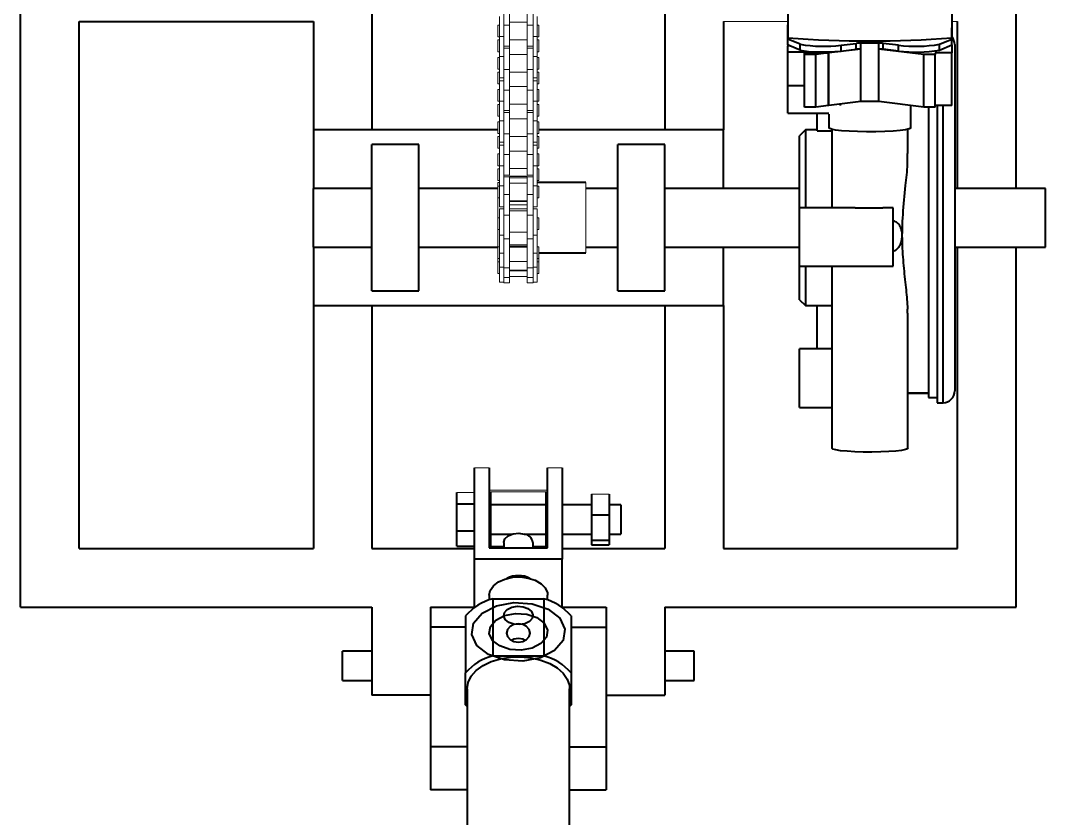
# Model space of a CAD drawing. Header units: millimetres. Extents: x 1065 to 3947, y -2666 to -625.
# Drawn here: x 1314.3 to 1473.1, y -2446.2 to -2322.5 of the extents above; entities that cross this region are included whole.
import ezdxf

# ---------------------------------------------------------------- set-up
doc = ezdxf.new("R2010")
doc.units = ezdxf.units.MM

msp = doc.modelspace()

# ---------------------------------------------------------------- linework, layer by layer
at = {"color": 7, "linetype": 'Continuous', "lineweight": 40}
for p, q in [((1368.7619, -2229.9216), (1368.7619, -2339.4621)), ((1414.1369, -2229.9216), (1414.1369, -2339.4621)), ((1314.3119, -2413.4186), (1314.3119, -2248.0716)), ((1468.5869, -2348.523), (1468.5869, -2248.0716)), ((1433.1944, -2313.2024), (1433.1944, -2325.1837)), ((1458.6044, -2313.2024), (1458.6044, -2325.1837)), ((1323.3869, -2404.3436), (1323.3869, -2322.6685)), ((1323.3869, -2322.6685), (1359.6869, -2322.6685)), ((1359.6869, -2322.6685), (1359.6869, -2339.4621)), ((1423.2119, -2322.6685), (1423.2119, -2339.4621)), ((1433.1944, -2323.686), (1433.1944, -2323.1844)), ((1458.6044, -2322.7373), (1458.6044, -2323.686)), ((1459.5119, -2348.523), (1459.5119, -2322.6685)), ((1433.1931, -2325.3949), (1433.1944, -2323.641)), ((1458.6057, -2325.3949), (1458.6044, -2323.641)), ((1435.103, -2326.1956), (1433.1931, -2325.3949)), ((1433.1931, -2326.298), (1433.1931, -2325.3949)), ((1433.5114, -2326.4314), (1433.1931, -2326.298)), ((1433.1944, -2326.2984), (1433.1944, -2326.4314)), ((1433.5114, -2326.4314), (1433.1944, -2326.4314)), ((1433.1944, -2327.366), (1433.1944, -2326.4314)), ((1435.103, -2327.0986), (1433.5114, -2326.4314)), ((1435.103, -2327.0986), (1435.103, -2326.1956)), ((1441.4435, -2326.3428), (1443.8121, -2326.0573)), ((1441.4435, -2327.2459), (1441.4435, -2326.3428)), ((1443.8121, -2326.9604), (1443.8121, -2326.0573)), ((1447.2856, -2326.0245), (1444.5132, -2326.0245)), ((1444.5132, -2326.9275), (1444.5132, -2326.0245)), ((1447.2856, -2326.9275), (1447.2856, -2326.0245)), ((1450.3553, -2326.3428), (1447.9867, -2326.0573)), ((1447.9867, -2326.9604), (1447.9867, -2326.0573)), ((1450.3553, -2327.2459), (1450.3553, -2326.3428)), ((1456.6959, -2326.1956), (1458.6057, -2325.3949)), ((1456.6959, -2327.0986), (1456.6959, -2326.1956)), ((1456.6959, -2327.0986), (1458.6044, -2326.2984)), ((1458.6044, -2326.2984), (1458.6057, -2326.298)), ((1458.6044, -2326.2984), (1458.6044, -2327.5444)), ((1458.6057, -2326.298), (1458.6057, -2325.3949)), ((1459.0582, -2326.2389), (1459.0582, -2379.9103)), ((1433.1944, -2327.366), (1437.7393, -2327.366)), ((1433.1944, -2332.6091), (1433.1944, -2327.366)), ((1435.7704, -2327.7888), (1435.7704, -2327.5444)), ((1435.7704, -2327.5444), (1439.5059, -2327.5444)), ((1437.5228, -2327.7888), (1435.7704, -2327.7888)), ((1435.7704, -2335.9161), (1435.7704, -2327.7888)), ((1439.5059, -2327.5444), (1437.5228, -2327.7888)), ((1437.5228, -2335.9161), (1437.5228, -2327.7888)), ((1439.5059, -2335.6717), (1439.5059, -2327.5444)), ((1439.5469, -2327.366), (1439.5394, -2327.366)), ((1444.5132, -2326.9275), (1439.5469, -2327.5394)), ((1439.5469, -2327.5394), (1439.5469, -2327.366)), ((1439.5469, -2335.6667), (1439.5469, -2327.5394)), ((1441.4435, -2327.2459), (1443.8121, -2326.9604)), ((1444.5132, -2335.0548), (1444.5132, -2326.9275)), ((1454.276, -2327.7888), (1447.2856, -2326.9275)), ((1447.2856, -2335.0548), (1447.2856, -2326.9275)), ((1450.3553, -2327.2459), (1447.9867, -2326.9604)), ((1456.0284, -2327.7888), (1454.276, -2327.7888)), ((1454.276, -2335.9161), (1454.276, -2327.7888)), ((1458.6044, -2327.5444), (1456.0284, -2327.5444)), ((1456.0284, -2327.5444), (1456.0284, -2327.7888)), ((1456.0284, -2335.9161), (1456.0284, -2327.7888)), ((1458.6044, -2335.6717), (1458.6044, -2327.5444)), ((1435.7704, -2332.6091), (1433.1944, -2332.6091)), ((1433.1944, -2336.8792), (1433.1944, -2332.6091)), ((1439.5469, -2332.6091), (1439.5059, -2332.6091)), ((1437.5228, -2335.9161), (1435.7704, -2335.9161)), ((1439.5059, -2335.6717), (1437.5228, -2335.9161)), ((1444.5132, -2335.0548), (1439.5469, -2335.6667)), ((1441.3619, -2335.6608), (1441.3619, -2335.443)), ((1447.2856, -2335.0548), (1444.5132, -2335.0548)), ((1454.276, -2335.9161), (1447.2856, -2335.0548)), ((1452.2519, -2339.1274), (1452.2519, -2335.6667)), ((1456.0284, -2335.9161), (1454.276, -2335.9161)), ((1454.9744, -2335.9161), (1454.9744, -2380.9384)), ((1458.6044, -2335.6717), (1456.0284, -2335.6717)), ((1456.3357, -2335.6717), (1456.3357, -2381.7253)), ((1433.1944, -2336.8792), (1439.5469, -2336.8792)), ((1437.7319, -2339.6135), (1437.7319, -2336.8792)), ((1439.5469, -2337.0267), (1439.5469, -2339.1274)), ((1359.6869, -2339.4621), (1359.6869, -2348.523)), ((1388.2732, -2339.4621), (1359.6869, -2339.4621)), ((1423.2119, -2339.4621), (1394.6257, -2339.4621)), ((1423.2119, -2348.523), (1423.2119, -2339.4621)), ((1435.9169, -2339.4621), (1435.0094, -2340.3696)), ((1435.0094, -2351.5164), (1435.0094, -2340.3696)), ((1437.7319, -2339.4621), (1435.9169, -2339.4621)), ((1435.9169, -2339.4621), (1435.9169, -2351.5164)), ((1437.7319, -2339.6135), (1440.0007, -2339.6135)), ((1440.0007, -2339.3611), (1440.0007, -2351.5164)), ((1451.7982, -2343.1071), (1451.7982, -2339.3611)), ((1376.0219, -2341.7309), (1368.7619, -2341.7309)), ((1368.7619, -2364.4184), (1368.7619, -2341.7309)), ((1376.0219, -2364.4184), (1376.0219, -2341.7309)), ((1414.1369, -2341.7309), (1406.8769, -2341.7309)), ((1406.8769, -2364.4184), (1406.8769, -2341.7309)), ((1414.1369, -2364.4184), (1414.1369, -2341.7309)), ((1368.7619, -2348.523), (1359.6869, -2348.523)), ((1359.6869, -2357.6262), (1359.6869, -2348.523)), ((1388.2732, -2348.523), (1376.0219, -2348.523)), ((1401.8857, -2347.6296), (1394.3534, -2347.6296)), ((1406.8769, -2348.523), (1401.8857, -2348.523)), ((1435.0094, -2348.523), (1414.1369, -2348.523)), ((1473.1244, -2348.523), (1459.0582, -2348.523)), ((1473.1244, -2357.6262), (1473.1244, -2348.523)), ((1443.6553, -2351.5164), (1435.0094, -2351.5164)), ((1435.0094, -2356.5036), (1435.0094, -2351.5164)), ((1449.5294, -2351.5164), (1447.9457, -2351.5164)), ((1449.5294, -2360.5914), (1449.5294, -2351.5164)), ((1435.0094, -2360.5914), (1435.0094, -2356.5036)), ((1359.6869, -2357.6262), (1368.7619, -2357.6262)), ((1359.6869, -2357.6262), (1359.6869, -2366.6871)), ((1376.0219, -2357.6262), (1388.2732, -2357.6262)), ((1401.8857, -2357.6262), (1406.8769, -2357.6262)), ((1414.1369, -2357.6262), (1435.0094, -2357.6262)), ((1423.2119, -2366.6871), (1423.2119, -2357.6262)), ((1459.0582, -2357.6262), (1473.1244, -2357.6262)), ((1459.5119, -2404.3436), (1459.5119, -2357.6262)), ((1468.5869, -2413.4186), (1468.5869, -2357.6262)), ((1394.6257, -2358.5196), (1401.8857, -2358.5196)), ((1435.0094, -2360.5914), (1449.5294, -2360.5914)), ((1435.0094, -2365.7796), (1435.0094, -2360.5914)), ((1435.9169, -2360.5914), (1435.9169, -2366.6871)), ((1440.0007, -2360.5914), (1440.0007, -2388.7942)), ((1368.7619, -2364.4184), (1376.0219, -2364.4184)), ((1406.8769, -2364.4184), (1414.1369, -2364.4184)), ((1435.0094, -2365.7796), (1435.9169, -2366.6871)), ((1359.6869, -2366.6871), (1423.2119, -2366.6871)), ((1359.6869, -2366.6871), (1359.6869, -2404.3436)), ((1368.7619, -2366.6871), (1368.7619, -2404.3436)), ((1414.1369, -2366.6871), (1414.1369, -2404.3436)), ((1423.2119, -2366.6871), (1423.2119, -2404.3436)), ((1435.9169, -2366.6871), (1440.0007, -2366.6871)), ((1437.7319, -2373.3998), (1437.7319, -2366.6871)), ((1451.7982, -2388.7942), (1451.7982, -2367.8538)), ((1440.0007, -2373.3998), (1435.0094, -2373.3998)), ((1435.0094, -2378.387), (1435.0094, -2373.3998)), ((1435.0094, -2382.4748), (1435.0094, -2378.387)), ((1454.9744, -2380.2557), (1451.7982, -2380.2557)), ((1451.7982, -2380.2692), (1454.9744, -2380.2692)), ((1454.9744, -2380.9384), (1456.3357, -2380.9384)), ((1456.3357, -2381.7253), (1457.2432, -2381.7253)), ((1435.0094, -2382.4748), (1440.0007, -2382.4748)), ((1384.6432, -2405.9761), (1384.6432, -2391.8299)), ((1386.9119, -2391.8299), (1386.9119, -2404.2078)), ((1395.9869, -2404.2078), (1395.9869, -2391.8299)), ((1398.2557, -2391.8299), (1398.2557, -2405.9761)), ((1381.9207, -2397.4057), (1381.9207, -2395.63)), ((1387.1842, -2404.0713), (1387.1842, -2395.5408)), ((1395.7147, -2395.5408), (1395.7147, -2404.0713)), ((1402.7932, -2395.8793), (1402.7932, -2399.1126)), ((1405.5157, -2395.8793), (1405.5157, -2399.1126)), ((1381.9207, -2397.4057), (1384.6432, -2397.4057)), ((1381.9207, -2401.5817), (1381.9207, -2397.4057)), ((1395.7147, -2397.5373), (1387.1842, -2397.5373)), ((1402.7932, -2397.5373), (1398.2557, -2397.5373)), ((1407.3307, -2397.5373), (1405.5157, -2397.5373)), ((1407.3307, -2397.5373), (1407.3307, -2402.0748)), ((1402.7932, -2399.1126), (1405.5157, -2399.1126)), ((1402.7932, -2399.1126), (1402.7932, -2403.0393)), ((1405.5157, -2399.1126), (1405.5157, -2403.0393)), ((1381.9207, -2401.5817), (1384.6432, -2401.5817)), ((1381.9207, -2403.9821), (1381.9207, -2401.5817)), ((1387.1842, -2402.0748), (1390.5449, -2402.0748)), ((1392.3539, -2402.0748), (1395.7147, -2402.0748)), ((1398.2557, -2402.0748), (1402.7932, -2402.0748)), ((1405.5157, -2402.0748), (1407.3307, -2402.0748)), ((1323.3869, -2404.3436), (1359.6869, -2404.3436)), ((1368.7619, -2404.3436), (1384.6432, -2404.3436)), ((1381.9207, -2403.9821), (1384.6432, -2403.9821)), ((1386.9119, -2404.2078), (1395.9869, -2404.2078)), ((1389.1807, -2404.0713), (1387.1842, -2404.0713)), ((1389.1807, -2403.3784), (1389.1807, -2404.2078)), ((1393.7182, -2404.2078), (1393.7182, -2403.3784)), ((1395.7147, -2404.0713), (1393.7182, -2404.0713)), ((1398.2557, -2404.3436), (1414.1369, -2404.3436)), ((1402.7932, -2403.0393), (1405.5157, -2403.0393)), ((1402.7932, -2403.0393), (1402.7932, -2403.7328)), ((1402.7932, -2403.7328), (1405.5157, -2403.7328)), ((1405.5157, -2403.0393), (1405.5157, -2403.7328)), ((1423.2119, -2404.3436), (1459.5119, -2404.3436)), ((1398.2557, -2405.9761), (1384.6432, -2405.9761)), ((1384.6432, -2413.4673), (1384.6432, -2405.9761)), ((1398.2557, -2413.4673), (1398.2557, -2405.9761)), ((1386.9119, -2411.5696), (1386.9119, -2412.3041)), ((1387.4937, -2412.1109), (1387.4937, -2420.9522)), ((1387.4937, -2412.1109), (1395.4051, -2412.1109)), ((1395.4051, -2412.1109), (1395.4051, -2420.9522)), ((1395.9869, -2412.3041), (1395.9869, -2411.5696)), ((1314.3119, -2413.4186), (1368.7619, -2413.4186)), ((1368.7619, -2413.4186), (1368.7619, -2427.031)), ((1377.8369, -2413.4186), (1377.8369, -2420.5188)), ((1377.8369, -2413.4186), (1384.6432, -2413.4186)), ((1398.2557, -2413.4186), (1405.0619, -2413.4186)), ((1405.0619, -2413.4186), (1405.0619, -2420.5188)), ((1414.1369, -2413.4186), (1414.1369, -2427.031)), ((1414.1369, -2413.4186), (1468.5869, -2413.4186)), ((1383.2819, -2414.7497), (1383.2819, -2423.5911)), ((1399.6169, -2414.7497), (1399.6169, -2423.5911)), ((1383.2819, -2416.5195), (1377.8369, -2416.5195)), ((1399.6169, -2416.5195), (1405.0619, -2416.5195)), ((1368.7619, -2420.2248), (1364.2244, -2420.2248)), ((1364.2244, -2424.7623), (1364.2244, -2420.2248)), ((1418.6744, -2420.2248), (1414.1369, -2420.2248)), ((1418.6744, -2424.7623), (1418.6744, -2420.2248)), ((1377.8369, -2420.5188), (1377.8369, -2435.0735)), ((1387.4937, -2420.9522), (1395.4051, -2420.9522)), ((1405.0619, -2420.5188), (1405.0619, -2435.0735)), ((1364.2244, -2424.7623), (1368.7619, -2424.7623)), ((1383.2819, -2428.5478), (1383.2819, -2423.5911)), ((1399.6169, -2423.5911), (1399.6169, -2428.5478)), ((1414.1369, -2424.7623), (1418.6744, -2424.7623)), ((1383.5088, -2426.0694), (1383.5088, -2476.3648)), ((1399.39, -2476.3648), (1399.39, -2426.0694)), ((1377.8369, -2427.031), (1368.7619, -2427.031)), ((1405.0619, -2427.031), (1414.1369, -2427.031)), ((1383.5088, -2428.822), (1383.2819, -2428.5478)), ((1399.6169, -2428.5478), (1399.39, -2428.822)), ((1383.5088, -2435.0735), (1377.8369, -2435.0735)), ((1377.8369, -2435.0735), (1377.8369, -2441.7147)), ((1399.39, -2435.0735), (1405.0619, -2435.0735)), ((1405.0619, -2435.0735), (1405.0619, -2441.7147)), ((1383.5088, -2441.7147), (1377.8369, -2441.7147)), ((1399.39, -2441.7147), (1405.0619, -2441.7147))]:
    msp.add_line(p, q, dxfattribs=at)
at = {"color": 7, "linetype": 'Continuous', "lineweight": 15}
for p, q in [((1389.1807, -2320.0121), (1389.1807, -2323.2376)), ((1390.0882, -2320.0121), (1390.0882, -2323.2376)), ((1392.8107, -2320.0121), (1392.8107, -2323.2376)), ((1393.7182, -2320.0121), (1393.7182, -2323.2376)), ((1388.5454, -2323.2327), (1388.2732, -2323.2327)), ((1388.2732, -2325.0477), (1388.2732, -2323.2327)), ((1388.5454, -2321.8715), (1388.5454, -2325.0084)), ((1389.1807, -2323.2376), (1389.1807, -2325.5013)), ((1389.1807, -2323.2376), (1390.0882, -2323.2376)), ((1392.8107, -2322.779), (1390.0882, -2322.779)), ((1390.0882, -2323.2376), (1390.0882, -2326.4997)), ((1393.7182, -2323.2376), (1392.8107, -2323.2376)), ((1392.8107, -2323.2376), (1392.8107, -2326.4997)), ((1393.7182, -2323.2376), (1393.7182, -2325.5013)), ((1394.3534, -2321.8715), (1394.3534, -2325.0084)), ((1394.6257, -2323.2327), (1394.3534, -2323.2327)), ((1394.6257, -2325.0477), (1394.6257, -2323.2327)), ((1388.5454, -2325.0084), (1389.1807, -2325.0084)), ((1388.5454, -2325.0084), (1388.5454, -2328.0824)), ((1394.3534, -2325.0084), (1393.7182, -2325.0084)), ((1394.3534, -2325.0084), (1394.3534, -2328.0824)), ((1388.2732, -2325.0477), (1388.5454, -2325.0477)), ((1388.5454, -2325.5263), (1388.2732, -2325.5263)), ((1388.2732, -2325.5263), (1388.2732, -2327.3413)), ((1389.1807, -2325.5013), (1389.1807, -2327.7206)), ((1389.1807, -2326.4997), (1390.0882, -2326.4997)), ((1390.0882, -2325.5015), (1392.8107, -2325.5015)), ((1390.0882, -2326.7718), (1390.0882, -2326.4997)), ((1392.8107, -2326.4997), (1393.7182, -2326.4997)), ((1392.8107, -2326.7718), (1392.8107, -2326.4997)), ((1393.7182, -2325.5013), (1393.7182, -2327.7206)), ((1394.3534, -2325.0477), (1394.6257, -2325.0477)), ((1394.6257, -2325.5263), (1394.3534, -2325.5263)), ((1394.6257, -2325.5263), (1394.6257, -2327.3413)), ((1388.2732, -2327.3413), (1388.5454, -2327.3413)), ((1388.5454, -2328.0824), (1388.5454, -2331.4001)), ((1388.5454, -2328.0824), (1389.1807, -2328.0824)), ((1390.0882, -2326.7718), (1389.1807, -2326.7718)), ((1389.1807, -2327.7206), (1389.1807, -2330.0855)), ((1390.0882, -2326.7718), (1390.0882, -2330.0855)), ((1392.8107, -2327.77), (1390.0882, -2327.77)), ((1393.7182, -2326.7718), (1392.8107, -2326.7718)), ((1392.8107, -2326.7718), (1392.8107, -2330.0855)), ((1393.7182, -2327.7206), (1393.7182, -2330.0855)), ((1394.3534, -2328.0824), (1393.7182, -2328.0824)), ((1394.3534, -2327.3413), (1394.6257, -2327.3413)), ((1394.3534, -2328.0824), (1394.3534, -2331.4001)), ((1388.5454, -2328.2238), (1388.2732, -2328.2238)), ((1388.2732, -2330.0387), (1388.2732, -2328.2238)), ((1394.6257, -2328.2238), (1394.3534, -2328.2238)), ((1394.6257, -2330.0387), (1394.6257, -2328.2238)), ((1388.2732, -2330.0388), (1388.5454, -2330.0388)), ((1388.5454, -2330.5176), (1388.2732, -2330.5176)), ((1388.2732, -2330.5176), (1388.2732, -2332.3326)), ((1389.1807, -2330.0855), (1390.0882, -2330.0855)), ((1389.1807, -2330.0855), (1389.1807, -2333.3094)), ((1390.0882, -2330.0855), (1390.0882, -2333.3094)), ((1390.0882, -2330.4925), (1392.8107, -2330.4925)), ((1393.7182, -2330.0855), (1392.8107, -2330.0855)), ((1392.8107, -2330.0855), (1392.8107, -2333.3094)), ((1393.7182, -2330.0855), (1393.7182, -2333.3094)), ((1394.3534, -2330.0388), (1394.6257, -2330.0388)), ((1394.6257, -2330.5176), (1394.3534, -2330.5176)), ((1394.6257, -2330.5176), (1394.6257, -2332.3326)), ((1388.2732, -2332.3326), (1388.5454, -2332.3326)), ((1388.5454, -2331.4001), (1389.1807, -2331.4001)), ((1388.5454, -2331.8511), (1388.5454, -2331.4001)), ((1389.1807, -2331.8511), (1388.5454, -2331.8511)), ((1388.5454, -2331.8511), (1388.5454, -2334.988)), ((1392.8107, -2332.7586), (1390.0882, -2332.7586)), ((1393.7182, -2331.4001), (1394.3534, -2331.4001)), ((1394.3534, -2331.8511), (1393.7182, -2331.8511)), ((1394.3534, -2331.8511), (1394.3534, -2331.4001)), ((1394.3534, -2331.8511), (1394.3534, -2334.988)), ((1394.3534, -2332.3326), (1394.6257, -2332.3326)), ((1388.5454, -2333.2123), (1388.2732, -2333.2123)), ((1388.2732, -2335.0273), (1388.2732, -2333.2123)), ((1389.1807, -2333.3094), (1390.0882, -2333.3094)), ((1389.1807, -2333.3094), (1389.1807, -2335.5088)), ((1390.0882, -2333.3094), (1390.0882, -2336.4793)), ((1393.7182, -2333.3094), (1392.8107, -2333.3094)), ((1392.8107, -2333.3094), (1392.8107, -2336.4793)), ((1393.7182, -2333.3094), (1393.7182, -2335.5088)), ((1394.6257, -2333.2123), (1394.3534, -2333.2123)), ((1394.6257, -2335.0273), (1394.6257, -2333.2123)), ((1388.2732, -2335.0274), (1388.5454, -2335.0274)), ((1388.5454, -2335.5088), (1388.2732, -2335.5088)), ((1388.2732, -2335.5088), (1388.2732, -2337.3239)), ((1388.5454, -2334.988), (1389.1807, -2334.988)), ((1388.5454, -2334.988), (1388.5454, -2338.062)), ((1389.1807, -2335.5088), (1389.1807, -2337.7002)), ((1390.0882, -2335.4811), (1392.8107, -2335.4811)), ((1394.3534, -2334.988), (1393.7182, -2334.988)), ((1393.7182, -2335.5088), (1393.7182, -2337.7002)), ((1394.3534, -2334.988), (1394.3534, -2338.062)), ((1394.3534, -2335.0274), (1394.6257, -2335.0274)), ((1394.6257, -2335.5088), (1394.3534, -2335.5088)), ((1394.6257, -2335.5088), (1394.6257, -2337.3239)), ((1388.2732, -2337.3239), (1388.5454, -2337.3239)), ((1389.1807, -2336.4793), (1390.0882, -2336.4793)), ((1390.0882, -2336.7514), (1389.1807, -2336.7514)), ((1389.1807, -2337.7002), (1389.1807, -2340.0651)), ((1390.0882, -2336.7514), (1390.0882, -2336.4793)), ((1390.0882, -2336.7514), (1390.0882, -2340.0651)), ((1392.8107, -2336.4793), (1393.7182, -2336.4793)), ((1392.8107, -2336.7514), (1392.8107, -2336.4793)), ((1393.7182, -2336.7514), (1392.8107, -2336.7514)), ((1392.8107, -2336.7514), (1392.8107, -2340.0651)), ((1393.7182, -2337.7002), (1393.7182, -2340.0651)), ((1394.3534, -2337.3239), (1394.6257, -2337.3239)), ((1388.5454, -2338.2034), (1388.2732, -2338.2034)), ((1388.2732, -2340.0184), (1388.2732, -2338.2034)), ((1388.5454, -2338.062), (1389.1807, -2338.062)), ((1388.5454, -2338.062), (1388.5454, -2341.3796)), ((1392.8107, -2337.7496), (1390.0882, -2337.7496)), ((1394.3534, -2338.062), (1393.7182, -2338.062)), ((1394.3534, -2338.062), (1394.3534, -2341.3796)), ((1394.6257, -2338.2034), (1394.3534, -2338.2034)), ((1394.6257, -2340.0184), (1394.6257, -2338.2034)), ((1388.2732, -2340.0184), (1388.5454, -2340.0184)), ((1388.5454, -2340.5001), (1388.2732, -2340.5001)), ((1388.2732, -2340.5001), (1388.2732, -2342.3151)), ((1389.1807, -2340.0651), (1390.0882, -2340.0651)), ((1389.1807, -2340.0651), (1389.1807, -2343.289)), ((1390.0882, -2340.0651), (1390.0882, -2343.289)), ((1390.0882, -2340.4721), (1392.8107, -2340.4721)), ((1393.7182, -2340.0651), (1392.8107, -2340.0651)), ((1392.8107, -2340.0651), (1392.8107, -2343.289)), ((1393.7182, -2340.0651), (1393.7182, -2343.289)), ((1394.3534, -2340.0184), (1394.6257, -2340.0184)), ((1394.6257, -2340.5001), (1394.3534, -2340.5001)), ((1394.6257, -2340.5001), (1394.6257, -2342.3151)), ((1388.2732, -2342.3151), (1388.5454, -2342.3151)), ((1388.5454, -2341.3796), (1389.1807, -2341.3796)), ((1388.5454, -2341.8307), (1388.5454, -2341.3796)), ((1389.1807, -2341.8307), (1388.5454, -2341.8307)), ((1388.5454, -2345.0476), (1388.5454, -2341.8307)), ((1393.7182, -2341.3796), (1394.3534, -2341.3796)), ((1394.3534, -2341.8307), (1393.7182, -2341.8307)), ((1394.3534, -2341.8307), (1394.3534, -2341.3796)), ((1394.3534, -2345.0476), (1394.3534, -2341.8307)), ((1394.3534, -2342.3151), (1394.6257, -2342.3151)), ((1388.5454, -2343.1919), (1388.2732, -2343.1919)), ((1388.2732, -2343.1919), (1388.2732, -2345.0069)), ((1389.1807, -2343.289), (1390.0882, -2343.289)), ((1389.1807, -2343.289), (1389.1807, -2345.415)), ((1392.8107, -2342.7382), (1390.0882, -2342.7382)), ((1390.0882, -2343.289), (1390.0882, -2346.4589)), ((1393.7182, -2343.289), (1392.8107, -2343.289)), ((1392.8107, -2343.289), (1392.8107, -2346.4589)), ((1393.7182, -2343.289), (1393.7182, -2345.415)), ((1394.6257, -2343.1919), (1394.3534, -2343.1919)), ((1394.6257, -2343.1919), (1394.6257, -2345.0069)), ((1388.2732, -2345.0069), (1388.5454, -2345.0069)), ((1388.5454, -2345.4913), (1388.2732, -2345.4913)), ((1388.2732, -2345.4913), (1388.2732, -2347.3063)), ((1388.5454, -2345.0476), (1389.1807, -2345.0476)), ((1388.5454, -2348.116), (1388.5454, -2345.0476)), ((1389.1807, -2347.6321), (1389.1807, -2345.4913)), ((1390.0882, -2345.4607), (1392.8107, -2345.4607)), ((1394.3534, -2345.0476), (1393.7182, -2345.0476)), ((1393.7182, -2347.6321), (1393.7182, -2345.4913)), ((1394.3534, -2345.0069), (1394.6257, -2345.0069)), ((1394.3534, -2348.116), (1394.3534, -2345.0476)), ((1394.6257, -2345.4913), (1394.3534, -2345.4913)), ((1394.6257, -2345.4913), (1394.6257, -2347.3063)), ((1389.1807, -2346.4589), (1390.0882, -2346.4589)), ((1390.0882, -2346.7271), (1389.1807, -2346.7271)), ((1392.8107, -2346.6506), (1390.0882, -2346.6506)), ((1390.0882, -2346.6877), (1392.8107, -2346.6877)), ((1390.0882, -2346.6989), (1392.8107, -2346.6989)), ((1390.0882, -2346.6989), (1390.0882, -2346.7285)), ((1390.0882, -2349.4924), (1390.0882, -2346.7271)), ((1390.0882, -2346.9046), (1392.8107, -2346.9046)), ((1392.8107, -2346.4589), (1393.7182, -2346.4589)), ((1392.8107, -2346.6989), (1392.8107, -2346.7285)), ((1393.7182, -2346.7271), (1392.8107, -2346.7271)), ((1392.8107, -2349.4924), (1392.8107, -2346.7271)), ((1388.2732, -2347.3063), (1388.5454, -2347.3063)), ((1388.5454, -2347.6296), (1388.2732, -2347.6296)), ((1388.2732, -2348.1791), (1388.2732, -2347.6296)), ((1388.5454, -2348.1791), (1388.2732, -2348.1791)), ((1388.2732, -2348.1791), (1388.2732, -2349.9941)), ((1388.5454, -2348.116), (1389.1807, -2348.116)), ((1388.5454, -2351.3554), (1388.5454, -2348.116)), ((1389.1807, -2349.4924), (1389.1807, -2347.6321)), ((1392.8107, -2347.7254), (1390.0882, -2347.7254)), ((1393.7182, -2349.4924), (1393.7182, -2347.6321)), ((1394.3534, -2348.116), (1393.7182, -2348.116)), ((1394.3534, -2347.3063), (1394.6257, -2347.3063)), ((1394.3534, -2351.3554), (1394.3534, -2348.116)), ((1394.6257, -2348.1791), (1394.3534, -2348.1791)), ((1394.6257, -2348.1791), (1394.6257, -2349.9941)), ((1401.8857, -2358.5196), (1401.8857, -2347.6296)), ((1388.2732, -2349.9941), (1388.5454, -2349.9941)), ((1388.2732, -2353.0601), (1388.2732, -2349.9941)), ((1389.1807, -2349.4924), (1390.0882, -2349.4924)), ((1389.1807, -2352.6468), (1389.1807, -2349.4924)), ((1390.0882, -2352.6468), (1390.0882, -2349.4924)), ((1393.7182, -2349.4924), (1392.8107, -2349.4924)), ((1392.8107, -2352.6468), (1392.8107, -2349.4924)), ((1393.7182, -2352.6468), (1393.7182, -2349.4924)), ((1394.3534, -2349.9941), (1394.6257, -2349.9941)), ((1388.5454, -2351.3554), (1389.1807, -2351.3554)), ((1389.1807, -2351.6988), (1388.5454, -2351.6988)), ((1388.5454, -2355.7605), (1388.5454, -2351.6988)), ((1390.0882, -2350.4479), (1392.8107, -2350.4479)), ((1390.0882, -2350.5787), (1392.8107, -2350.5787)), ((1390.0882, -2351.083), (1392.8107, -2351.083)), ((1390.0882, -2351.7125), (1392.8107, -2351.7125)), ((1390.0882, -2351.9947), (1392.8107, -2351.9947)), ((1393.7182, -2351.3554), (1394.3534, -2351.3554)), ((1394.3534, -2351.6988), (1393.7182, -2351.6988)), ((1394.3534, -2355.7605), (1394.3534, -2351.6988)), ((1388.5454, -2353.0601), (1388.2732, -2353.0601)), ((1388.2732, -2353.0601), (1388.2732, -2353.1464)), ((1388.2732, -2353.1464), (1388.2732, -2354.875)), ((1389.1807, -2355.7605), (1389.1807, -2352.6468)), ((1389.1807, -2352.6468), (1390.0882, -2352.6468)), ((1390.0882, -2356.3271), (1390.0882, -2352.6468)), ((1393.7182, -2352.6468), (1392.8107, -2352.6468)), ((1392.8107, -2356.3271), (1392.8107, -2352.6468)), ((1393.7182, -2355.7605), (1393.7182, -2352.6468)), ((1394.6257, -2353.0601), (1394.3534, -2353.0601)), ((1394.6257, -2353.0601), (1394.6257, -2353.1464)), ((1394.6257, -2353.1464), (1394.6257, -2354.875)), ((1388.2732, -2354.875), (1388.5454, -2354.875)), ((1388.2732, -2357.5764), (1388.2732, -2354.875)), ((1394.3534, -2354.875), (1394.6257, -2354.875)), ((1388.5454, -2355.7605), (1389.1807, -2355.7605)), ((1388.5454, -2358.5701), (1388.5454, -2355.7605)), ((1389.1807, -2358.0399), (1389.1807, -2355.7605)), ((1389.1807, -2356.3271), (1390.0882, -2356.3271)), ((1390.0882, -2355.3288), (1392.8107, -2355.3288)), ((1390.0882, -2357.2464), (1390.0882, -2356.3271)), ((1392.8107, -2356.3271), (1393.7182, -2356.3271)), ((1392.8107, -2357.2464), (1392.8107, -2356.3271)), ((1394.3534, -2355.7605), (1393.7182, -2355.7605)), ((1393.7182, -2358.0399), (1393.7182, -2355.7605)), ((1394.3534, -2358.5701), (1394.3534, -2355.7605)), ((1388.5454, -2357.5764), (1388.2732, -2357.5764)), ((1388.2732, -2357.5764), (1388.2732, -2357.6627)), ((1388.2732, -2357.6627), (1388.2732, -2359.3914)), ((1389.1807, -2360.8323), (1389.1807, -2358.0518)), ((1390.0882, -2357.2464), (1392.8107, -2357.2464)), ((1390.0882, -2357.2464), (1390.0882, -2357.4972)), ((1390.0882, -2357.4972), (1392.8107, -2357.4972)), ((1390.0882, -2357.4972), (1390.0882, -2357.5757)), ((1390.0882, -2360.8323), (1390.0882, -2357.4979)), ((1390.0882, -2357.6455), (1392.8107, -2357.6455)), ((1392.8107, -2357.2464), (1392.8107, -2357.4972)), ((1392.8107, -2357.4972), (1392.8107, -2357.5757)), ((1392.8107, -2360.8323), (1392.8107, -2357.4979)), ((1393.7182, -2360.8323), (1393.7182, -2358.0518)), ((1394.6257, -2357.5764), (1394.3534, -2357.5764)), ((1394.6257, -2357.5764), (1394.6257, -2357.6627)), ((1394.6257, -2357.6627), (1394.6257, -2359.3914)), ((1388.2732, -2359.3914), (1388.5454, -2359.3914)), ((1388.2732, -2359.3914), (1388.2732, -2359.8839)), ((1388.5454, -2359.8839), (1388.2732, -2359.8839)), ((1388.2732, -2359.8839), (1388.2732, -2360.9448)), ((1388.5454, -2358.5701), (1389.1807, -2358.5701)), ((1388.5454, -2360.7527), (1388.5454, -2358.5701)), ((1390.0882, -2359.8451), (1392.8107, -2359.8451)), ((1394.3534, -2358.5701), (1393.7182, -2358.5701)), ((1394.3534, -2360.7527), (1394.3534, -2358.5701)), ((1394.3534, -2359.3914), (1394.6257, -2359.3914)), ((1394.6257, -2359.8839), (1394.3534, -2359.8839)), ((1394.6257, -2359.3914), (1394.6257, -2359.8839)), ((1394.6257, -2359.8839), (1394.6257, -2360.9448)), ((1388.2732, -2360.9448), (1388.2732, -2361.699)), ((1388.5454, -2360.7527), (1389.1807, -2360.7527)), ((1388.5454, -2363.0602), (1388.5454, -2360.7527)), ((1389.1807, -2360.8323), (1390.0882, -2360.8323)), ((1389.1807, -2362.3236), (1389.1807, -2360.8323)), ((1390.0882, -2362.3236), (1390.0882, -2360.8323)), ((1390.0882, -2361.1868), (1392.8107, -2361.1868)), ((1390.0882, -2361.3104), (1392.8107, -2361.3104)), ((1393.7182, -2360.8323), (1392.8107, -2360.8323)), ((1392.8107, -2362.3236), (1392.8107, -2360.8323)), ((1393.7182, -2360.7527), (1394.3534, -2360.7527)), ((1393.7182, -2362.3236), (1393.7182, -2360.8323)), ((1394.3534, -2363.0602), (1394.3534, -2360.7527)), ((1394.6257, -2360.9448), (1394.6257, -2361.699)), ((1388.2732, -2361.699), (1388.5454, -2361.699)), ((1388.5454, -2363.0602), (1389.1807, -2363.0602)), ((1389.1807, -2362.3236), (1390.0882, -2362.3236)), ((1389.1807, -2363.1509), (1389.1807, -2362.3236)), ((1390.0882, -2362.1527), (1392.8107, -2362.1527)), ((1390.0882, -2363.1509), (1390.0882, -2362.3236)), ((1393.7182, -2362.3236), (1392.8107, -2362.3236)), ((1392.8107, -2363.1509), (1392.8107, -2362.3236)), ((1393.7182, -2363.1509), (1393.7182, -2362.3236)), ((1393.7182, -2363.0602), (1394.3534, -2363.0602)), ((1394.3534, -2361.699), (1394.6257, -2361.699)), ((1389.1807, -2363.1509), (1390.0882, -2363.1509)), ((1392.8107, -2363.1509), (1393.7182, -2363.1509))]:
    msp.add_line(p, q, dxfattribs=at)
at = {"color": 7, "linetype": 'Continuous', "lineweight": 20}
for p, q in [((1433.1944, -2322.6685), (1423.2119, -2322.6685)), ((1433.1944, -2323.1844), (1433.1944, -2323.1844)), ((1459.5119, -2322.6685), (1458.6044, -2322.6685)), ((1458.6044, -2322.7373), (1458.6044, -2322.7373)), ((1384.6432, -2391.8299), (1386.9119, -2391.8299)), ((1395.9869, -2391.8299), (1398.2557, -2391.8299)), ((1381.9207, -2395.63), (1384.6432, -2395.63)), ((1386.9119, -2395.2686), (1395.9869, -2395.2686)), ((1387.1842, -2395.5408), (1395.7147, -2395.5408)), ((1402.7932, -2395.8793), (1405.5157, -2395.8793))]:
    msp.add_line(p, q, dxfattribs=at)
at = {"color": 8, "linetype": 'Continuous', "lineweight": 40}
msp.add_line((1457.2432, -2381.7253), (1457.2432, -2335.6717), dxfattribs=at)
at = {"color": 7, "linetype": 'Continuous', "lineweight": 40, "flags": 128}
for points in [[(1452.2519, -2339.1274), (1452.2411, -2339.1643), (1451.9949, -2339.3047), (1451.436, -2339.4361), (1450.5933, -2339.5517), (1449.5097, -2339.6455), (1448.241, -2339.7127), (1446.8522, -2339.7499), (1445.4145, -2339.7552), (1444.0017, -2339.7283), (1442.6863, -2339.6705), (1441.5356, -2339.585), (1440.6087, -2339.4759), (1439.9533, -2339.349), (1439.6027, -2339.2107), (1439.5469, -2339.1274)], [(1451.7982, -2388.7942), (1451.7583, -2388.8621), (1451.4424, -2388.9942), (1450.8278, -2389.1154), (1449.9474, -2389.2195), (1448.8488, -2389.3005), (1447.5912, -2389.3542), (1446.2424, -2389.3778), (1444.8751, -2389.3699), (1443.563, -2389.331), (1442.3769, -2389.2632), (1441.3807, -2389.17), (1440.6281, -2389.0566), (1440.1597, -2388.929), (1440.0007, -2388.7942), (1440.0007, -2388.7942)], [(1389.1807, -2403.3784), (1389.1815, -2403.3394), (1389.378, -2402.7986), (1389.8898, -2402.3461), (1390.6391, -2402.0507), (1391.5117, -2401.9575), (1392.3748, -2402.0806)], [(1386.9119, -2411.5696), (1387.0802, -2410.8026), (1387.5725, -2410.0925), (1388.3523, -2409.492), (1389.3619, -2409.0455), (1390.5262, -2408.7862), (1391.7591, -2408.7334), (1392.9689, -2408.8909), (1394.0661, -2409.2471), (1394.9692, -2409.7755), (1395.6112, -2410.437), (1395.9446, -2411.1825), (1395.9869, -2411.5696)], [(1384.5066, -2415.8982), (1385.8474, -2414.3348), (1388.041, -2413.2119), (1390.7536, -2412.7004), (1393.572, -2412.8782), (1396.0673, -2413.7183), (1397.8596, -2415.0926), (1398.676, -2416.7921), (1398.3922, -2418.5579), (1397.0514, -2420.1213), (1394.8578, -2421.2442), (1392.1453, -2421.7557), (1389.3268, -2421.5779), (1386.8315, -2420.7379), (1385.0392, -2419.3635), (1384.2228, -2417.664), (1384.5066, -2415.8982)], [(1392.94, -2413.6237), (1393.4811, -2414.0627), (1393.7128, -2414.5979), (1393.6, -2415.148), (1393.1598, -2415.6292), (1392.4591, -2415.9682), (1391.6048, -2416.1134), (1390.7268, -2416.0427), (1389.9588, -2415.7669), (1389.4177, -2415.3279), (1389.186, -2414.7926), (1389.2988, -2414.2425), (1389.7391, -2413.7614), (1390.4397, -2413.4224), (1391.294, -2413.2772), (1392.172, -2413.3479), (1392.94, -2413.6237)], [(1387.1102, -2416.3969), (1387.9482, -2415.4198), (1389.3192, -2414.718), (1391.0145, -2414.3983), (1392.776, -2414.5094), (1394.3356, -2415.0344), (1395.4558, -2415.8934), (1395.966, -2416.9556), (1395.7886, -2418.0592), (1394.9507, -2419.0363), (1393.5796, -2419.7382), (1391.8843, -2420.0578), (1390.1228, -2419.9467), (1388.5632, -2419.4217), (1387.443, -2418.5627), (1386.9328, -2417.5005), (1387.1102, -2416.3969)], [(1391.4494, -2416.0011), (1390.7548, -2416.1088), (1390.166, -2416.4154), (1389.7726, -2416.8743), (1389.6344, -2417.4157), (1389.7726, -2417.9571), (1390.166, -2418.416), (1390.7548, -2418.7226), (1391.4494, -2418.8303), (1392.144, -2418.7226), (1392.7328, -2418.416), (1393.1262, -2417.9571), (1393.2644, -2417.4157), (1393.1262, -2416.8743), (1392.7328, -2416.4154), (1392.144, -2416.1088), (1391.4494, -2416.0011)], [(1391.4494, -2418.2754), (1390.7548, -2418.3831), (1390.3698, -2418.5528)], [(1392.529, -2418.5528), (1392.144, -2418.3831), (1391.4494, -2418.2754)], [(1383.5088, -2426.0694), (1383.6713, -2425.0679), (1384.1523, -2424.1075), (1384.932, -2423.2274), (1385.9786, -2422.4635), (1387.2491, -2421.8474), (1388.6916, -2421.404), (1390.247, -2421.1518), (1391.8516, -2421.1008), (1393.4397, -2421.2532), (1394.9464, -2421.6028), (1396.3099, -2422.1353), (1397.4744, -2422.8288), (1398.3923, -2423.655), (1399.0259, -2424.5801), (1399.3493, -2425.5661), (1399.39, -2426.0694)]]:
    msp.add_lwpolyline(points, dxfattribs=at)
at = {"color": 7, "linetype": 'Continuous', "lineweight": 40}
for centre, radius, start, end in [((1445.8994, -2162.7839), 162.896, 265.526699, 274.473301), ((1438.7884, -2304.0912), 22.4095, 260.534125, 276.804401), ((1444.4588, -2332.3639), 6.3397, 89.508561, 95.854475), ((1447.34, -2332.3638), 6.3396, 84.14547, 90.491495), ((1453.0104, -2304.0912), 22.4095, 263.195607, 279.465867), ((1457.2432, -2326.2389), 1.815, 0, 41.361204), ((1437.5123, -2316.4728), 10.8956, 257.224355, 271.193627), ((1438.6394, -2291.4971), 35.8802, 268.562601, 271.437399), ((1439.1506, -2306.0451), 21.3245, 271.044617, 276.172547), ((1444.4588, -2333.267), 6.3397, 89.508561, 95.854475), ((1447.34, -2333.2668), 6.3396, 84.14547, 90.491495), ((1453.0103, -2304.9901), 22.4136, 263.197118, 279.464357), ((1457.2432, -2379.9103), 1.815, 270, 0), ((1392.1728, -2403.6338), 1.5663, 9.385557, 82.589134), ((1391.3579, -2412.1644), 3.6308, 88.55647, 118.029478), ((1391.5409, -2412.1644), 3.6308, 61.970525, 91.44372), ((1389.6086, -2420.1672), 8.3292, 104.709142, 139.426978), ((1393.2902, -2420.1672), 8.3292, 40.573022, 75.290858), ((1389.6084, -2429.008), 8.3287, 104.708529, 139.428648), ((1393.2904, -2429.008), 8.3287, 40.571352, 75.291471)]:
    msp.add_arc(centre, radius, start, end, dxfattribs=at)
for points, knots in [([(1451.7515, -2367.854), (1451.7623, -2367.5105), (1451.8019, -2366.2554), (1451.5093, -2363.7963), (1451.1535, -2360.4992), (1450.8843, -2356.7019), (1451.0002, -2352.5044), (1451.4106, -2348.4259), (1451.7756, -2345.2626), (1451.7511, -2343.6526), (1451.7428, -2343.107)], [0, 0, 0, 0, 0.04821531, 0.17617341, 0.31476991, 0.45591495, 0.62444162, 0.79850034, 0.93172093, 1, 1, 1, 1]), ([(1443.6553, -2351.5168), (1444.2105, -2351.5267), (1445.3905, -2351.5478), (1446.9329, -2351.5174), (1447.7348, -2351.5291), (1447.9457, -2351.5322)], [0, 0, 0, 0, 0.39577907, 0.84115497, 1, 1, 1, 1]), ([(1449.5294, -2353.5229), (1449.5595, -2353.5331), (1449.8345, -2353.6259), (1450.2942, -2353.8962), (1450.701, -2354.5421), (1450.8739, -2355.3449), (1450.878, -2356.1537), (1450.739, -2356.9202), (1450.4438, -2357.5861), (1450.0292, -2358.0599), (1449.6811, -2358.253), (1449.5294, -2358.3371)], [0, 0, 0, 0, 0.018069376, 0.164879381, 0.312719787, 0.438229499, 0.554576673, 0.669398177, 0.785211164, 0.906426864, 1, 1, 1, 1])]:
    msp.add_open_spline(points, degree=3, knots=knots, dxfattribs=at)
at = {"color": 7, "linetype": 'Continuous', "lineweight": 15}
for points, knots in [([(1392.8107, -2346.9046), (1392.8107, -2347.1494), (1392.8107, -2347.6155), (1392.8107, -2347.9977), (1392.8107, -2348.1791)], [0, 0, 0, 0, 0.52522276, 1, 1, 1, 1]), ([(1392.8107, -2352.6063), (1392.8107, -2352.6746), (1392.8107, -2352.8298), (1392.8107, -2352.9774), (1392.8107, -2353.0601)], [0, 0, 0, 0, 0.44047139, 1, 1, 1, 1]), ([(1390.0882, -2357.2464), (1390.0882, -2357.014), (1390.0882, -2356.5435), (1390.0882, -2355.9893), (1390.0882, -2355.5445), (1390.0882, -2355.2729)], [0, 0, 0, 0, 0.275593484, 0.557808461, 1, 1, 1, 1]), ([(1392.8107, -2357.2464), (1392.8107, -2357.0103), (1392.8107, -2356.652), (1392.8107, -2356.4097), (1392.8107, -2356.3271)], [0, 0, 0, 0, 0.65889431, 1, 1, 1, 1])]:
    msp.add_open_spline(points, degree=3, knots=knots, dxfattribs=at)

doc.saveas('drawing.dxf')
